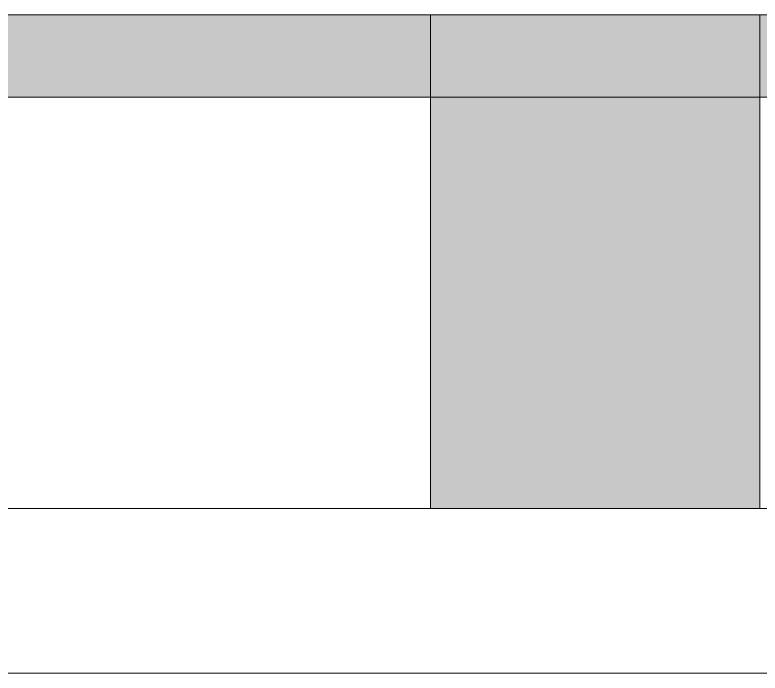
# Model space of a CAD drawing. Header units: millimetres. Extents: x 485872 to 486142, y -52344 to -52207.
# Drawn here: x 486098.334 to 486099.239, y -52335.177 to -52334.377 of the extents above; entities that cross this region are included whole.
import ezdxf

# ---------------------------------------------------------------- set-up
doc = ezdxf.new("R2010")
doc.units = ezdxf.units.MM
doc.header["$LTSCALE"] = 15

msp = doc.modelspace()

# ---------------------------------------------------------------- hatches: boundary and pattern name
at = {"linetype": 'Continuous', "lineweight": 13}
h = msp.add_hatch(color=256, dxfattribs=at)
h.dxf.hatch_style = 1
h.paths.add_polyline_path([(486095.73886, -52334.37664), (486095.73886, -52334.47664), (486127.33886, -52334.47664), (486127.33886, -52334.57664), (486127.33886, -52334.37664)])
h = msp.add_hatch(color=256, dxfattribs=at)
h.dxf.hatch_style = 1
h.paths.add_polyline_path([(486098.83886, -52334.97664), (486099.23886, -52334.97664), (486099.23886, -52334.37664), (486098.83886, -52334.37664)])

# ---------------------------------------------------------------- linework, layer by layer
for points in [[(486095.73886, -52334.37664), (486127.33886, -52334.37664), (486127.33886, -52334.57664), (486127.33886, -52334.57664), (486127.33886, -52334.47664), (486095.73886, -52334.47664)], [(486096.33886, -52334.97664), (486101.73886, -52334.97664)], [(486096.33886, -52335.17664), (486101.73886, -52335.17664)]]:
    msp.add_lwpolyline(points, dxfattribs=at)
msp.add_lwpolyline([(486098.83886, -52334.97664), (486099.23886, -52334.97664), (486099.23886, -52334.37664), (486098.83886, -52334.37664)], close=True, dxfattribs=at)

doc.saveas('drawing.dxf')
